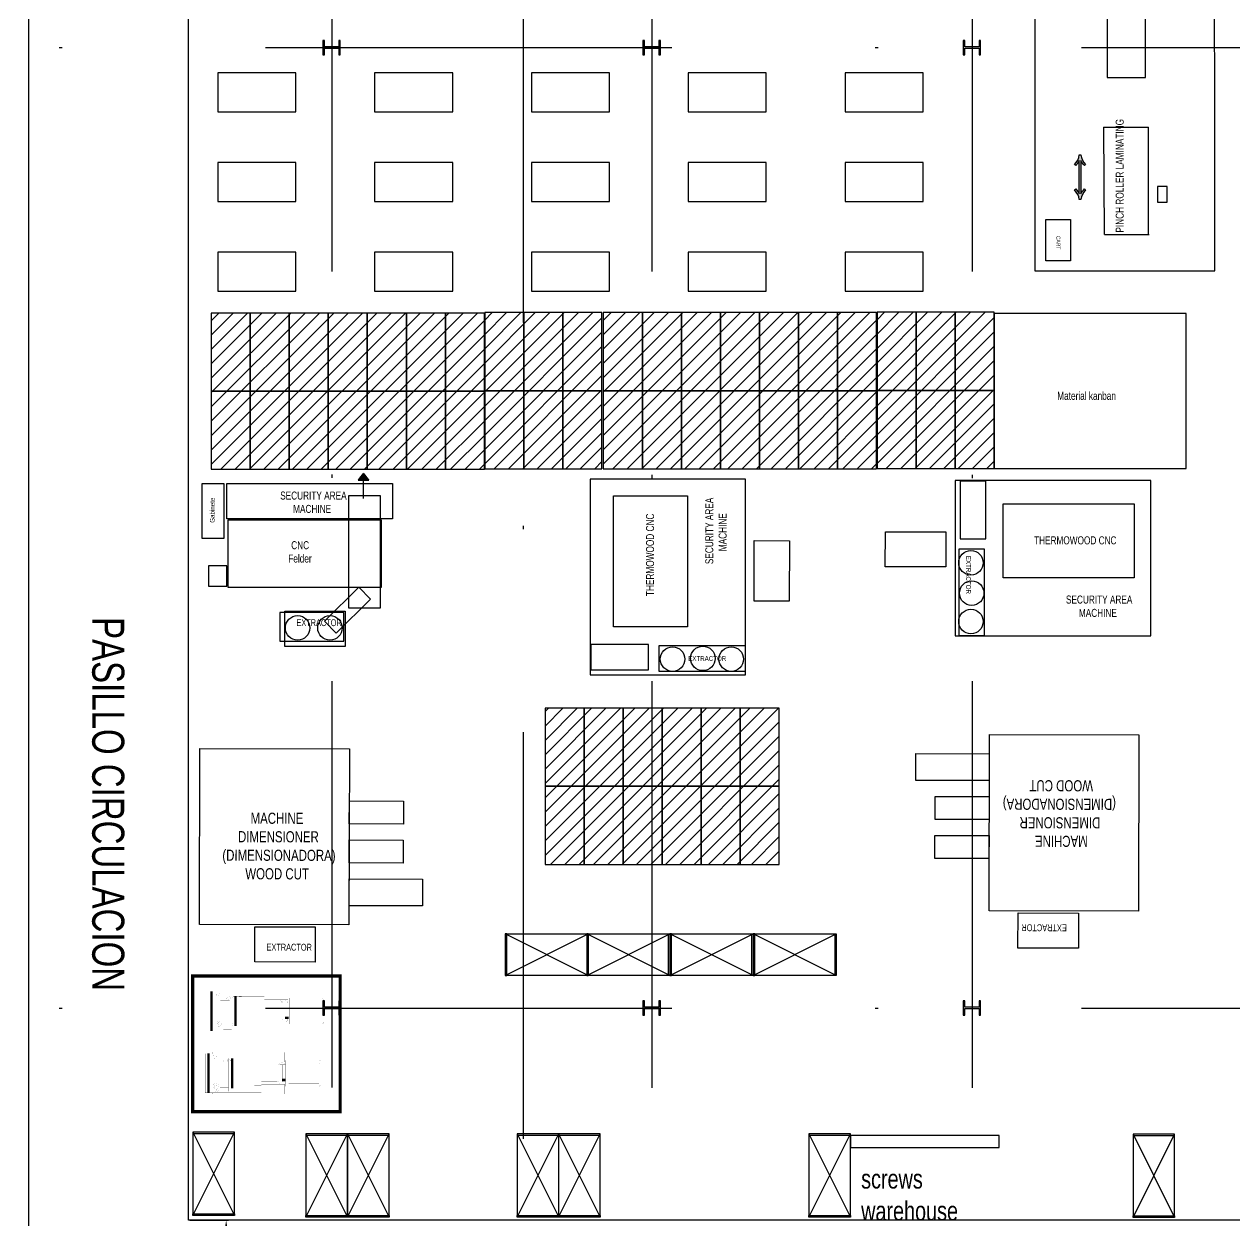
# Model space of a CAD drawing. Header units: millimetres. Extents: x -3 to 3438, y -2371 to 140.
# Drawn here: x 1150.09 to 1187.92, y 56.76 to 94.15 of the extents above; entities that cross this region are included whole.
import ezdxf

# ---------------------------------------------------------------- set-up
doc = ezdxf.new("R2010")
doc.units = ezdxf.units.MM
doc.linetypes.add('DASHDOT', pattern=[25.4, 12.7, -6.35, 0, -6.35])
doc.layers.get('0').update_dxf_attribs({"color": 3})
for name, color, linetype in [('1- 2', 223, 'Continuous'), ('ejes', 140, 'DASHDOT'), ('LINEA LIMITE DE ZONIFICACION', 2, 'Continuous')]:
    doc.layers.add(name, color=color, linetype=linetype)
doc.styles.add('TEXTO GENERAL', font='swissc.ttf', dxfattribs={"width": 0.9, "height": 1})
doc.styles.add('TEXTOS', font='romans.shx')
doc.dimstyles.new('DIM-75P', dxfattribs={"dimtxt": 0.3, "dimasz": 0.3, "dimexe": 0.0675, "dimexo": 0.0468, "dimgap": 0.0375, "dimtad": 0, "dimtih": 1, "dimtoh": 1, "dimzin": 0, "dimdsep": 46, "dimtxsty": 'TEXTOS', "dimcen": 0.3, "dimclrd": 1, "dimclre": 1, "dimclrt": 2, "dimadec": 0, "dimazin": 0, "dimtfac": 1, "dimtmove": 1, "dimatfit": 3, "dimldrblk": 'flecha', "dimfxl": 0.045, "dimtolj": 1, "dimtzin": 0, "dimlwd": -1, "dimlwe": -1, "dimarcsym": 0})

# ---------------------------------------------------------------- blocks, each defined once
blk = doc.blocks.new('planta conjunto')
at = {"layer": '1- 2', "lineweight": 25}
for points in [[(70.782, 55.02), (70.332, 55.02), (70.332, 55.217), (70.284, 55.217), (70.284, 54.767), (70.332, 54.767), (70.332, 54.972), (70.782, 54.972), (70.782, 54.767), (70.822, 54.767), (70.822, 55.217), (70.782, 55.217), (70.782, 55.02)], [(70.782, 55.02), (70.332, 55.02), (70.332, 55.217), (70.284, 55.217), (70.284, 54.767), (70.332, 54.767), (70.332, 54.972), (70.782, 54.972), (70.782, 54.767), (70.822, 54.767), (70.822, 55.217), (70.782, 55.217), (70.782, 55.02)], [(80.782, 55.02), (80.332, 55.02), (80.332, 55.217), (80.284, 55.217), (80.284, 54.767), (80.332, 54.767), (80.332, 54.972), (80.782, 54.972), (80.782, 54.767), (80.829, 54.767), (80.829, 55.217), (80.782, 55.217), (80.782, 55.02)], [(80.782, 55.02), (80.332, 55.02), (80.332, 55.217), (80.284, 55.217), (80.284, 54.767), (80.332, 54.767), (80.332, 54.972), (80.782, 54.972), (80.782, 54.767), (80.829, 54.767), (80.829, 55.217), (80.782, 55.217), (80.782, 55.02)], [(90.79, 55.02), (90.34, 55.02), (90.34, 55.217), (90.292, 55.217), (90.292, 54.767), (90.34, 54.767), (90.34, 54.972), (90.79, 54.972), (90.79, 54.767), (90.837, 54.767), (90.837, 55.217), (90.79, 55.217), (90.79, 55.02)], [(90.79, 55.02), (90.34, 55.02), (90.34, 55.217), (90.292, 55.217), (90.292, 54.767), (90.34, 54.767), (90.34, 54.972), (90.79, 54.972), (90.79, 54.767), (90.837, 54.767), (90.837, 55.217), (90.79, 55.217), (90.79, 55.02)], [(70.782, 25.012), (70.332, 25.012), (70.332, 25.209), (70.284, 25.209), (70.284, 24.759), (70.332, 24.759), (70.332, 24.964), (70.782, 24.964), (70.782, 24.759), (70.822, 24.759), (70.822, 25.209), (70.782, 25.209), (70.782, 25.012)], [(70.782, 25.012), (70.332, 25.012), (70.332, 25.209), (70.284, 25.209), (70.284, 24.759), (70.332, 24.759), (70.332, 24.964), (70.782, 24.964), (70.782, 24.759), (70.822, 24.759), (70.822, 25.209), (70.782, 25.209), (70.782, 25.012)], [(80.782, 25.012), (80.332, 25.012), (80.332, 25.209), (80.284, 25.209), (80.284, 24.759), (80.332, 24.759), (80.332, 24.964), (80.782, 24.964), (80.782, 24.759), (80.829, 24.759), (80.829, 25.209), (80.782, 25.209), (80.782, 25.012)], [(80.782, 25.012), (80.332, 25.012), (80.332, 25.209), (80.284, 25.209), (80.284, 24.759), (80.332, 24.759), (80.332, 24.964), (80.782, 24.964), (80.782, 24.759), (80.829, 24.759), (80.829, 25.209), (80.782, 25.209), (80.782, 25.012)], [(90.79, 25.012), (90.34, 25.012), (90.34, 25.209), (90.292, 25.209), (90.292, 24.759), (90.34, 24.759), (90.34, 24.964), (90.79, 24.964), (90.79, 24.759), (90.837, 24.759), (90.837, 25.209), (90.79, 25.209), (90.79, 25.012)], [(90.79, 25.012), (90.34, 25.012), (90.34, 25.209), (90.292, 25.209), (90.292, 24.759), (90.34, 24.759), (90.34, 24.964), (90.79, 24.964), (90.79, 24.759), (90.837, 24.759), (90.837, 25.209), (90.79, 25.209), (90.79, 25.012)]]:
    blk.add_lwpolyline(points, dxfattribs=at)
at = {"layer": 'ejes'}
for p, q in [((70.562, 86.2), (70.562, 0.474)), ((80.562, 86.192), (80.562, 0.474)), ((90.57, 86.192), (90.57, 0.474)), ((76.545, 84.599), (76.545, -1.127)), ((-8.01, 54.992), (162.449, 54.992)), ((-8.01, 24.984), (162.449, 24.984))]:
    blk.add_line(p, q, dxfattribs=at)
blk = doc.blocks.new('*D191')
at = {"layer": 'Defpoints', "color": 0, "ltscale": 0.01, "transparency": 16777216}
for p in [(1155.223, 56.779), (1156.404, 56.779), (1155.223, 53.779)]:
    blk.add_point(p, dxfattribs=at)
at = {"layer": 'LINEA LIMITE DE ZONIFICACION', "color": 1, "ltscale": 0.01, "transparency": 16777216}
for p, q in [((1155.27, 56.779), (1156.471, 56.779)), ((1156.404, 56.479), (1156.404, 55.466)), ((1156.404, 54.079), (1156.404, 55.091)), ((1155.27, 53.779), (1156.471, 53.779))]:
    blk.add_line(p, q, dxfattribs=at)
for points in [[(1156.354, 56.479), (1156.454, 56.479), (1156.404, 56.779)], [(1156.354, 54.079), (1156.454, 54.079), (1156.404, 53.779)]]:
    blk.add_solid(points, dxfattribs=at)
at = {"layer": 'LINEA LIMITE DE ZONIFICACION', "color": 2, "ltscale": 0.01, "transparency": 16777216, "insert": (1156.404, 55.279), "char_height": 0.3, "attachment_point": 5, "style": 'TEXTOS'}
blk.add_mtext('\\A1;3.00', dxfattribs=at)
blk = doc.blocks.new('flecha')
at = {"ltscale": 6}
for points in [[(-0.02, 0.03), (-0.11, 0.13), (-0.12, 0.05), (-0.12, 0.21)], [(-0.02, -0.03), (-0.11, -0.13), (-0.12, -0.05), (-0.12, -0.21)]]:
    blk.add_hatch(color=256, dxfattribs=at).paths.add_polyline_path(points)
for p, q in [((0.01, -0.02), (-0.14, 0.24)), ((0.01, 0.02), (-0.14, -0.24)), ((-0.13, 0.24), (-0.13, 0.03)), ((-0.13, 0.03), (-0.1, 0.12)), ((0, 0), (-0.1, 0.12)), ((0, 0), (-0.1, -0.12)), ((-0.13, -0.02), (-0.13, -0.24)), ((-0.13, -0.02), (-0.1, -0.12))]:
    blk.add_line(p, q, dxfattribs=at)
for points in [[(-0.02, 0.03), (-0.11, 0.13), (-0.12, 0.05), (-0.12, 0.21)], [(-0.02, -0.03), (-0.11, -0.13), (-0.12, -0.05), (-0.12, -0.21)]]:
    blk.add_lwpolyline(points, close=True, dxfattribs=at)
blk = doc.blocks.new('ARRAY BASE$0$Rack madera')
for p, q in [((0.002, 0.002), (0.002, 1.302)), ((0.002, 1.302), (0.052, 1.302)), ((2.602, 1.302), (0.002, 0.002)), ((0.002, 1.302), (2.602, 0.002)), ((2.552, 1.302), (0.052, 1.302)), ((0.052, 1.302), (0.052, 0.002)), ((2.552, 0.002), (2.552, 1.302)), ((2.602, 1.302), (2.552, 1.302)), ((2.602, 0.002), (2.602, 1.302)), ((0.052, 0.002), (0.002, 0.002)), ((0.052, 0.002), (2.552, 0.002)), ((2.552, 0.002), (2.602, 0.002))]:
    blk.add_line(p, q)
blk = doc.blocks.new('ARRAY BASE$0$MONTACARGA 1')
at = {"lineweight": 100, "const_width": 0.00187}
for points in [[(9782.598, 92.797), (9782.598, 92.835), (9780.327, 92.835), (9780.327, 92.535), (9781.063, 92.535)], [(9780.28, 92.589), (9780.28, 91.777)], [(9780.564, 92.452), (9781.063, 92.452)], [(9781.033, 92.449), (9781.033, 91.917)], [(9782.714, 92.486), (9782.091, 92.486), (9782.091, 91.88), (9782.714, 91.88)], [(9780.411, 91.97), (9780.308, 91.97)], [(9782.598, 91.57), (9782.598, 91.532), (9780.327, 91.532), (9780.327, 91.832), (9781.063, 91.832)], [(9780.564, 91.916), (9781.063, 91.916)], [(9782.149, 91.842), (9782.437, 91.842), (9782.437, 91.721), (9782.149, 91.721)]]:
    blk.add_lwpolyline(points, dxfattribs=at)
for points in [[(9782.817, 91.57), (9782.817, 92.796), (9781.064, 92.796), (9781.064, 91.57)], [(9781.777, 92.648), (9781.856, 92.648), (9781.856, 92.797), (9781.777, 92.797)], [(9782.087, 92.749), (9782.351, 92.749), (9782.351, 92.619), (9782.087, 92.619)], [(9782.422, 92.747), (9782.401, 92.705), (9782.354, 92.705), (9782.354, 92.652), (9782.437, 92.652), (9782.486, 92.747)], [(9782.088, 92.646), (9781.302, 92.646), (9781.302, 91.719), (9782.088, 91.719)], [(9781.777, 91.569), (9781.856, 91.569), (9781.856, 91.718), (9781.777, 91.718)]]:
    blk.add_lwpolyline(points, close=True, dxfattribs=at)
at = {"lineweight": 100}
for points in [[(9782.714, 92.796), (9782.714, 91.57)], [(9780.411, 92.396), (9780.308, 92.396)], [(9781.969, 91.719), (9781.969, 92.646)]]:
    blk.add_lwpolyline(points, dxfattribs=at)
for points in [[(9780.205, 92.589, 0.00187, 0.00187, 0), (9780.205, 91.777, 0.00187, 0.00187, 0), (9780.306, 91.777, 0.00187, 0.00187, 0), (9780.306, 92.589, 0.00187, 0.00187, 0), (9779.265, 92.589, 0.00187, 0.00187, 0.414), (9779.217, 92.542, 0.00187, 0.00187, 0.414), (9779.265, 92.494, 0.00187, 0.00187, 0), (9780.205, 92.494, 0, 0, 0)], [(9780.411, 92.445, 0.00187, 0.00187, 0), (9780.308, 92.445, 0.00187, 0.00187, 0), (9780.308, 92.347, 0.00187, 0.00187, 0), (9780.411, 92.347, 0, 0, 0)], [(9780.411, 91.921, 0.00187, 0.00187, 0), (9780.411, 92.445, 0.00187, 0.00187, 0), (9780.492, 92.445, 0.00187, 0.00187, 0), (9780.492, 91.921, 0.00187, 0.00187, 0), (9780.308, 91.921, 0.00187, 0.00187, 0), (9780.308, 92.018, 0.00187, 0.00187, 0), (9780.411, 92.018, 0, 0, 0)], [(9781.277, 92.577, 0.00187, 0.00187, 0), (9781.063, 92.577, 0.00187, 0.00187, 0), (9781.063, 92.627, 0.00187, 0.00187, 0), (9781.277, 92.627, 0, 0, 0), (9781.277, 91.738, 0, 0, 0)], [(9781.277, 91.788, 0.00187, 0.00187, 0), (9781.063, 91.788, 0.00187, 0.00187, 0), (9781.063, 91.738, 0.00187, 0.00187, 0), (9781.953, 91.738, 0.00187, 0.00187, 0), (9781.953, 92.627, 0.00187, 0.00187, 0), (9781.277, 92.627, 0, 0, 0)]]:
    blk.add_lwpolyline(points, format="xyseb", dxfattribs=at)
at = {"lineweight": 100, "const_width": 0.00187}
for points in [[(9780.331, 91.922), (9780.335, 91.879, 0.134), (9780.447, 91.832), (9780.54, 91.836, 0.259), (9780.564, 91.869), (9780.564, 92.502, 0.388), (9780.527, 92.535, 0.001), (9780.447, 92.535, 0.071), (9780.415, 92.531, 0.105), (9780.331, 92.485), (9780.331, 92.445)], [(9781.968, 92.626), (9782.042, 92.626, -0.413), (9782.065, 92.599, -0.362), (9782.042, 92.58), (9781.968, 92.58)], [(9780.203, 91.871), (9779.262, 91.871, 0.414214), (9779.215, 91.824, 0.414), (9779.262, 91.777), (9780.203, 91.777)], [(9781.968, 91.785), (9782.042, 91.785, -0.412), (9782.065, 91.757, -0.362), (9782.042, 91.738), (9781.968, 91.738)], [(9782.145, 91.838, 0.256), (9782.114, 91.777, 0.256), (9782.149, 91.723)], [(9782.222, 91.728, 0.233), (9782.248, 91.785, 0.238), (9782.218, 91.837)]]:
    blk.add_lwpolyline(points, format="xyb", dxfattribs=at)
for points in [[(9780.511, 92.452, 0.413), (9780.533, 92.474, 0.415), (9780.511, 92.495, 0.414), (9780.489, 92.474, 0.414)], [(9782.512, 92.491, 0.325), (9782.57, 92.571, 0.414), (9782.486, 92.655, 0.414), (9782.402, 92.571, 0.414)], [(9782.502, 92.541, 0.275), (9782.52, 92.575, 0.381), (9782.482, 92.605, 0.381), (9782.452, 92.567, 0.381)], [(9780.489, 91.894, 0.414), (9780.511, 91.872, 0.414), (9780.533, 91.894, 0.414), (9780.511, 91.915, 0.414)], [(9782.181, 91.73, 0.414), (9782.233, 91.781, 0.414), (9782.181, 91.833, 0.414), (9782.13, 91.781, 0.414)], [(9782.523, 91.614, 0.414), (9782.573, 91.663, 0.414), (9782.523, 91.713, 0.414), (9782.473, 91.663, 0.414)]]:
    blk.add_lwpolyline(points, format="xyb", close=True, dxfattribs=at)
blk = doc.blocks.new('ARRAY BASE$0$SLIDING DOOR ARROW')
h = blk.add_hatch(color=7)
h.dxf.hatch_style = 1
h.paths.add_polyline_path([(-6.8, 15.6), (-5.3, 14.3, 0.049205), (-1, 20.4), (-1, -20.4, 0.049205), (-5.3, -14.3), (-6.8, -15.6, -0.166738), (-1, -27.6), (1, -27.6, -0.166738), (6.8, -15.6), (5.3, -14.3, 0.049205), (1, -20.4), (1, 20.4, 0.049205), (5.3, 14.3), (6.8, 15.6, -0.166738), (1, 27.6), (-1, 27.6, -0.166738)])
at = {"color": 7}
blk.add_lwpolyline([(-1, 27.6), (1, 27.6, 0.166738), (6.8, 15.6), (5.3, 14.3, -0.049205), (1, 20.4), (1, -20.4, -0.049205), (5.3, -14.3), (6.8, -15.6, 0.166738), (1, -27.6), (-1, -27.6, 0.166738), (-6.8, -15.6), (-5.3, -14.3, -0.049205), (-1, -20.4), (-1, 20.4, -0.049205), (-5.3, 14.3), (-6.8, 15.6, 0.166738)], format="xyb", close=True, dxfattribs=at)

msp = doc.modelspace()

# ---------------------------------------------------------------- hatches: boundary and pattern name
h = msp.add_hatch()
h.set_pattern_fill('ANSI31', color=256, scale=0.1)
h.set_pattern_definition([(45, (773.1328, 47.8268), (-0.2245064, 0.2245064), [])])
h.paths.add_polyline_path([(1168.145, 82.699), (1166.925, 82.699), (1166.925, 80.259), (1168.145, 80.259)])
h.paths.add_polyline_path([(1166.925, 82.699), (1165.705, 82.699), (1165.705, 80.259), (1166.925, 80.259)])
h.paths.add_polyline_path([(1165.705, 82.699), (1164.485, 82.699), (1164.485, 80.259), (1165.705, 80.259)])
h.paths.add_polyline_path([(1164.473, 82.688), (1163.253, 82.688), (1163.253, 80.248), (1164.473, 80.248)])
h.paths.add_polyline_path([(1163.253, 82.688), (1162.033, 82.688), (1162.033, 80.248), (1163.253, 80.248)])
h.paths.add_polyline_path([(1160.813, 82.688), (1159.593, 82.688), (1159.593, 80.248), (1160.813, 80.248)])
h.paths.add_polyline_path([(1162.033, 82.688), (1160.813, 82.688), (1160.813, 80.248), (1162.033, 80.248)])
h.paths.add_polyline_path([(1158.373, 82.688), (1157.153, 82.688), (1157.153, 80.248), (1158.373, 80.248)])
h.paths.add_polyline_path([(1159.593, 82.688), (1158.373, 82.688), (1158.373, 80.248), (1159.593, 80.248)])
h.paths.add_polyline_path([(1157.153, 82.688), (1155.933, 82.688), (1155.933, 80.248), (1157.153, 80.248)])
h.paths.add_polyline_path([(1158.373, 85.128), (1157.153, 85.128), (1157.153, 82.688), (1158.373, 82.688)])
h.paths.add_polyline_path([(1157.153, 85.128), (1155.933, 85.128), (1155.933, 82.688), (1157.153, 82.688)])
h.paths.add_polyline_path([(1159.593, 85.128), (1158.373, 85.128), (1158.373, 82.688), (1159.593, 82.688)])
h.paths.add_polyline_path([(1160.813, 85.128), (1159.593, 85.128), (1159.593, 82.688), (1160.813, 82.688)])
h.paths.add_polyline_path([(1162.033, 85.128), (1160.813, 85.128), (1160.813, 82.688), (1162.033, 82.688)])
h.paths.add_polyline_path([(1163.253, 85.128), (1162.033, 85.128), (1162.033, 82.688), (1163.253, 82.688)])
h.paths.add_polyline_path([(1164.473, 85.128), (1163.253, 85.128), (1163.253, 82.688), (1164.473, 82.688)])
h.paths.add_polyline_path([(1165.705, 85.139), (1164.485, 85.139), (1164.485, 82.699), (1165.705, 82.699)])
h.paths.add_polyline_path([(1168.145, 85.139), (1166.925, 85.139), (1166.925, 82.699), (1168.145, 82.699)])
h.paths.add_polyline_path([(1166.925, 85.139), (1165.705, 85.139), (1165.705, 82.699), (1166.925, 82.699)])
h = msp.add_hatch()
h.set_pattern_fill('ANSI31', color=256, scale=0.1)
h.set_pattern_definition([(45, (785.38822, 47.8378), (-0.2245064, 0.2245064), [])])
h.paths.add_polyline_path([(1180.4, 82.71), (1179.18, 82.71), (1179.18, 80.27), (1180.4, 80.27)])
h.paths.add_polyline_path([(1179.18, 82.71), (1177.96, 82.71), (1177.96, 80.27), (1179.18, 80.27)])
h.paths.add_polyline_path([(1177.96, 82.71), (1176.74, 82.71), (1176.74, 80.27), (1177.96, 80.27)])
h.paths.add_polyline_path([(1176.728, 82.699), (1175.508, 82.699), (1175.508, 80.259), (1176.728, 80.259)])
h.paths.add_polyline_path([(1175.508, 82.699), (1174.288, 82.699), (1174.288, 80.259), (1175.508, 80.259)])
h.paths.add_polyline_path([(1173.068, 82.699), (1171.848, 82.699), (1171.848, 80.259), (1173.068, 80.259)])
h.paths.add_polyline_path([(1174.288, 82.699), (1173.068, 82.699), (1173.068, 80.259), (1174.288, 80.259)])
h.paths.add_polyline_path([(1170.628, 82.699), (1169.408, 82.699), (1169.408, 80.259), (1170.628, 80.259)])
h.paths.add_polyline_path([(1171.848, 82.699), (1170.628, 82.699), (1170.628, 80.259), (1171.848, 80.259)])
h.paths.add_polyline_path([(1169.408, 82.699), (1168.188, 82.699), (1168.188, 80.259), (1169.408, 80.259)])
h.paths.add_polyline_path([(1170.628, 85.139), (1169.408, 85.139), (1169.408, 82.699), (1170.628, 82.699)])
h.paths.add_polyline_path([(1169.408, 85.139), (1168.188, 85.139), (1168.188, 82.699), (1169.408, 82.699)])
h.paths.add_polyline_path([(1171.848, 85.139), (1170.628, 85.139), (1170.628, 82.699), (1171.848, 82.699)])
h.paths.add_polyline_path([(1173.068, 85.139), (1171.848, 85.139), (1171.848, 82.699), (1173.068, 82.699)])
h.paths.add_polyline_path([(1174.288, 85.139), (1173.068, 85.139), (1173.068, 82.699), (1174.288, 82.699)])
h.paths.add_polyline_path([(1175.508, 85.139), (1174.288, 85.139), (1174.288, 82.699), (1175.508, 82.699)])
h.paths.add_polyline_path([(1176.728, 85.139), (1175.508, 85.139), (1175.508, 82.699), (1176.728, 82.699)])
h.paths.add_polyline_path([(1177.96, 85.15), (1176.74, 85.15), (1176.74, 82.71), (1177.96, 82.71)])
h.paths.add_polyline_path([(1180.4, 85.15), (1179.18, 85.15), (1179.18, 82.71), (1180.4, 82.71)])
h.paths.add_polyline_path([(1179.18, 85.15), (1177.96, 85.15), (1177.96, 82.71), (1179.18, 82.71)])
h = msp.add_hatch(color=256)
h.dxf.hatch_style = 1
h.paths.add_polyline_path([(1160.509, 79.919), (1160.681, 79.919), (1160.681, 80.139)])
h.paths.add_polyline_path([(1160.681, 80.139), (1160.681, 79.919), (1160.853, 79.919)])
h = msp.add_hatch()
h.set_pattern_fill('ANSI31', color=256, scale=0.1)
h.set_pattern_definition([(45, (753.78273, 35.46378), (-0.2245064, 0.2245064), [])])
h.paths.add_polyline_path([(1172.466, 72.781), (1171.246, 72.781), (1171.246, 70.341), (1172.466, 70.341)])
h.paths.add_polyline_path([(1167.586, 72.781), (1166.366, 72.781), (1166.366, 70.341), (1167.586, 70.341)])
h.paths.add_polyline_path([(1168.806, 72.781), (1167.586, 72.781), (1167.586, 70.341), (1168.806, 70.341)])
h.paths.add_polyline_path([(1168.806, 70.341), (1167.586, 70.341), (1167.586, 67.901), (1168.806, 67.901)])
h.paths.add_polyline_path([(1167.586, 70.341), (1166.366, 70.341), (1166.366, 67.901), (1167.586, 67.901)])
h.paths.add_polyline_path([(1171.246, 70.341), (1170.026, 70.341), (1170.026, 67.901), (1171.246, 67.901)])
h.paths.add_polyline_path([(1170.026, 70.341), (1168.806, 70.341), (1168.806, 67.901), (1170.026, 67.901)])
h.paths.add_polyline_path([(1170.026, 72.781), (1168.806, 72.781), (1168.806, 70.341), (1170.026, 70.341)])
h.paths.add_polyline_path([(1171.246, 72.781), (1170.026, 72.781), (1170.026, 70.341), (1171.246, 70.341)])
h.paths.add_polyline_path([(1172.466, 70.341), (1171.246, 70.341), (1171.246, 67.901), (1172.466, 67.901)])
h.paths.add_polyline_path([(1173.686, 70.341), (1172.466, 70.341), (1172.466, 67.901), (1173.686, 67.901)])
h.paths.add_polyline_path([(1173.686, 72.781), (1172.466, 72.781), (1172.466, 70.341), (1173.686, 70.341)])

# ---------------------------------------------------------------- linework, layer by layer
for p, q in [((1155.223, 56.779), (1155.223, 111.785)), ((1183.821, 90.934), (1183.833, 87.583)), ((1183.821, 90.934), (1185.227, 90.934)), ((1185.227, 87.583), (1185.227, 90.934)), ((1183.847, 87.583), (1185.241, 87.583)), ((1188.675, 56.779), (1155.223, 56.779))]:
    msp.add_line(p, q)
for points in [[(1155.223, 118.429), (1155.223, 118.429), (1150.223, 118.429), (1150.223, 38.429)], [(1155.223, 56.779), (1155.223, 111.785)], [(1181.682, 86.442), (1187.295, 86.442), (1187.284, 100.123), (1181.67, 100.135), (1181.67, 86.43)]]:
    msp.add_lwpolyline(points)
for points in [[(1150.223, 38.429), (1210.223, 38.429), (1210.223, 118.429), (1150.223, 118.429)], [(1185.127, 92.487), (1185.127, 99.537), (1183.927, 99.537), (1183.927, 92.487)], [(1158.581, 91.414), (1158.581, 92.634), (1156.141, 92.634), (1156.141, 91.414)], [(1163.481, 91.414), (1163.481, 92.634), (1161.041, 92.634), (1161.041, 91.414)], [(1168.381, 91.414), (1168.381, 92.634), (1165.941, 92.634), (1165.941, 91.414)], [(1173.281, 91.414), (1173.281, 92.634), (1170.841, 92.634), (1170.841, 91.414)], [(1178.181, 91.414), (1178.181, 92.634), (1175.741, 92.634), (1175.741, 91.414)], [(1158.581, 88.614), (1158.581, 89.834), (1156.141, 89.834), (1156.141, 88.614)], [(1163.481, 88.614), (1163.481, 89.834), (1161.041, 89.834), (1161.041, 88.614)], [(1168.381, 88.614), (1168.381, 89.834), (1165.941, 89.834), (1165.941, 88.614)], [(1173.281, 88.614), (1173.281, 89.834), (1170.841, 89.834), (1170.841, 88.614)], [(1178.181, 88.614), (1178.181, 89.834), (1175.741, 89.834), (1175.741, 88.614)], [(1185.805, 88.59), (1185.805, 89.085), (1185.505, 89.085), (1185.505, 88.59)], [(1182.785, 86.759), (1182.015, 86.759), (1182.015, 88.052), (1182.785, 88.052)], [(1158.581, 85.814), (1158.581, 87.034), (1156.141, 87.034), (1156.141, 85.814)], [(1163.481, 85.814), (1163.481, 87.034), (1161.041, 87.034), (1161.041, 85.814)], [(1168.381, 85.814), (1168.381, 87.034), (1165.941, 87.034), (1165.941, 85.814)], [(1173.281, 85.814), (1173.281, 87.034), (1170.841, 87.034), (1170.841, 85.814)], [(1178.181, 85.814), (1178.181, 87.034), (1175.741, 87.034), (1175.741, 85.814)], [(1157.153, 85.128), (1155.933, 85.128), (1155.933, 82.688), (1157.153, 82.688)], [(1158.373, 85.128), (1157.153, 85.128), (1157.153, 82.688), (1158.373, 82.688)], [(1159.593, 85.128), (1158.373, 85.128), (1158.373, 82.688), (1159.593, 82.688)], [(1160.813, 85.128), (1159.593, 85.128), (1159.593, 82.688), (1160.813, 82.688)], [(1162.033, 85.128), (1160.813, 85.128), (1160.813, 82.688), (1162.033, 82.688)], [(1163.253, 85.128), (1162.033, 85.128), (1162.033, 82.688), (1163.253, 82.688)], [(1164.473, 85.128), (1163.253, 85.128), (1163.253, 82.688), (1164.473, 82.688)], [(1165.705, 85.139), (1164.485, 85.139), (1164.485, 82.699), (1165.705, 82.699)], [(1166.925, 85.139), (1165.705, 85.139), (1165.705, 82.699), (1166.925, 82.699)], [(1168.145, 85.139), (1166.925, 85.139), (1166.925, 82.699), (1168.145, 82.699)], [(1169.408, 85.139), (1168.188, 85.139), (1168.188, 82.699), (1169.408, 82.699)], [(1170.628, 85.139), (1169.408, 85.139), (1169.408, 82.699), (1170.628, 82.699)], [(1171.848, 85.139), (1170.628, 85.139), (1170.628, 82.699), (1171.848, 82.699)], [(1173.068, 85.139), (1171.848, 85.139), (1171.848, 82.699), (1173.068, 82.699)], [(1174.288, 85.139), (1173.068, 85.139), (1173.068, 82.699), (1174.288, 82.699)], [(1175.508, 85.139), (1174.288, 85.139), (1174.288, 82.699), (1175.508, 82.699)], [(1176.728, 85.139), (1175.508, 85.139), (1175.508, 82.699), (1176.728, 82.699)], [(1177.96, 85.15), (1176.74, 85.15), (1176.74, 82.71), (1177.96, 82.71)], [(1179.18, 85.15), (1177.96, 85.15), (1177.96, 82.71), (1179.18, 82.71)], [(1180.4, 85.15), (1179.18, 85.15), (1179.18, 82.71), (1180.4, 82.71)], [(1180.4, 80.27), (1186.4, 80.27), (1186.4, 85.11), (1180.4, 85.11)], [(1157.153, 82.688), (1155.933, 82.688), (1155.933, 80.248), (1157.153, 80.248)], [(1158.373, 82.688), (1157.153, 82.688), (1157.153, 80.248), (1158.373, 80.248)], [(1159.593, 82.688), (1158.373, 82.688), (1158.373, 80.248), (1159.593, 80.248)], [(1160.813, 82.688), (1159.593, 82.688), (1159.593, 80.248), (1160.813, 80.248)], [(1162.033, 82.688), (1160.813, 82.688), (1160.813, 80.248), (1162.033, 80.248)], [(1163.253, 82.688), (1162.033, 82.688), (1162.033, 80.248), (1163.253, 80.248)], [(1164.473, 82.688), (1163.253, 82.688), (1163.253, 80.248), (1164.473, 80.248)], [(1165.705, 82.699), (1164.485, 82.699), (1164.485, 80.259), (1165.705, 80.259)], [(1166.925, 82.699), (1165.705, 82.699), (1165.705, 80.259), (1166.925, 80.259)], [(1168.145, 82.699), (1166.925, 82.699), (1166.925, 80.259), (1168.145, 80.259)], [(1169.408, 82.699), (1168.188, 82.699), (1168.188, 80.259), (1169.408, 80.259)], [(1170.628, 82.699), (1169.408, 82.699), (1169.408, 80.259), (1170.628, 80.259)], [(1171.848, 82.699), (1170.628, 82.699), (1170.628, 80.259), (1171.848, 80.259)], [(1173.068, 82.699), (1171.848, 82.699), (1171.848, 80.259), (1173.068, 80.259)], [(1174.288, 82.699), (1173.068, 82.699), (1173.068, 80.259), (1174.288, 80.259)], [(1175.508, 82.699), (1174.288, 82.699), (1174.288, 80.259), (1175.508, 80.259)], [(1176.728, 82.699), (1175.508, 82.699), (1175.508, 80.259), (1176.728, 80.259)], [(1177.96, 82.71), (1176.74, 82.71), (1176.74, 80.27), (1177.96, 80.27)], [(1179.18, 82.71), (1177.96, 82.71), (1177.96, 80.27), (1179.18, 80.27)], [(1180.4, 82.71), (1179.18, 82.71), (1179.18, 80.27), (1180.4, 80.27)], [(1167.775, 79.932), (1167.775, 73.825), (1172.629, 73.825), (1172.629, 79.932)], [(1185.294, 79.898), (1179.187, 79.898), (1179.187, 75.044), (1185.294, 75.044)], [(1179.338, 79.872), (1179.338, 78.072), (1180.138, 78.072), (1180.138, 79.872)], [(1156.34, 78.089), (1156.34, 79.789), (1155.64, 79.789), (1155.64, 78.089)], [(1156.419, 79.804), (1161.601, 79.804), (1161.601, 78.7), (1156.419, 78.7)], [(1160.229, 79.412), (1160.229, 75.912), (1161.229, 75.912), (1161.229, 79.412)], [(1170.816, 75.325), (1168.505, 75.325), (1168.505, 79.414), (1170.816, 79.414)], [(1180.687, 76.857), (1180.687, 79.168), (1184.776, 79.168), (1184.776, 76.857)], [(1161.256, 76.56), (1161.256, 78.66), (1156.456, 78.66), (1156.456, 76.56)], [(1172.901, 76.127), (1172.905, 78.017), (1174.004, 78.014), (1174, 76.124)], [(1177.001, 78.295), (1178.891, 78.291), (1178.889, 77.192), (1176.999, 77.196)], [(1179.295, 77.748), (1179.295, 75.048), (1180.095, 75.048), (1180.095, 77.748)], [(1156.422, 77.23), (1155.851, 77.23), (1155.851, 76.598), (1156.422, 76.598)], [(1160.917, 76.185), (1160.55, 76.558), (1159.473, 75.497), (1159.84, 75.125)], [(1160.084, 75.773), (1158.084, 75.773), (1158.084, 74.873), (1160.084, 74.873)], [(1160.122, 74.709), (1158.232, 74.713), (1158.234, 75.812), (1160.124, 75.808)], [(1167.801, 73.975), (1169.601, 73.975), (1169.601, 74.775), (1167.801, 74.775)], [(1169.926, 73.933), (1172.626, 73.933), (1172.626, 74.733), (1169.926, 74.733)], [(1167.586, 72.781), (1166.366, 72.781), (1166.366, 70.341), (1167.586, 70.341)], [(1168.806, 72.781), (1167.586, 72.781), (1167.586, 70.341), (1168.806, 70.341)], [(1170.026, 72.781), (1168.806, 72.781), (1168.806, 70.341), (1170.026, 70.341)], [(1171.246, 72.781), (1170.026, 72.781), (1170.026, 70.341), (1171.246, 70.341)], [(1172.466, 72.781), (1171.246, 72.781), (1171.246, 70.341), (1172.466, 70.341)], [(1173.686, 72.781), (1172.466, 72.781), (1172.466, 70.341), (1173.686, 70.341)], [(1184.914, 66.442), (1180.24, 66.452), (1180.251, 71.956), (1184.925, 71.946)], [(1155.578, 71.522), (1160.252, 71.512), (1160.24, 66.008), (1155.566, 66.018)], [(1180.244, 70.519), (1177.954, 70.524), (1177.956, 71.361), (1180.246, 71.356)], [(1167.586, 70.341), (1166.366, 70.341), (1166.366, 67.901), (1167.586, 67.901)], [(1168.806, 70.341), (1167.586, 70.341), (1167.586, 67.901), (1168.806, 67.901)], [(1170.026, 70.341), (1168.806, 70.341), (1168.806, 67.901), (1170.026, 67.901)], [(1171.246, 70.341), (1170.026, 70.341), (1170.026, 67.901), (1171.246, 67.901)], [(1172.466, 70.341), (1171.246, 70.341), (1171.246, 67.901), (1172.466, 67.901)], [(1173.686, 70.341), (1172.466, 70.341), (1172.466, 67.901), (1173.686, 67.901)], [(1180.241, 69.301), (1178.552, 69.304), (1178.554, 70.022), (1180.243, 70.019)], [(1160.253, 69.881), (1161.941, 69.877), (1161.94, 69.159), (1160.251, 69.163)], [(1160.25, 68.663), (1161.939, 68.659), (1161.938, 67.941), (1160.249, 67.945)], [(1180.239, 68.083), (1178.55, 68.086), (1178.551, 68.804), (1180.24, 68.801)], [(1160.248, 67.445), (1162.538, 67.44), (1162.536, 66.603), (1160.246, 66.608)], [(1181.147, 66.383), (1183.037, 66.379), (1183.034, 65.28), (1181.144, 65.284)], [(1159.187, 64.85), (1157.297, 64.853), (1157.299, 65.952), (1159.189, 65.949)], [(1180.559, 59.431), (1175.91, 59.431), (1175.91, 59.055), (1180.559, 59.055)]]:
    msp.add_lwpolyline(points, close=True)
for points, const_width in [([(1160.518, 79.9), (1160.862, 79.9)], 0.0499), ([(1160.69, 80.12), (1160.69, 79.326)], 0.0499), ([(1160.69, 79.326), (1160.69, 80.12)], 0.0499), ([(1160.862, 79.9), (1160.69, 80.12)], 0.0499), ([(1159.965, 60.173), (1155.359, 60.173), (1155.359, 64.412), (1159.965, 64.412), (1159.965, 60.173)], 0.1)]:
    msp.add_lwpolyline(points, dxfattribs=dict(const_width=const_width))
for centre in [(1179.675, 77.323), (1179.698, 76.375), (1158.635, 75.29), (1159.647, 75.289), (1179.675, 75.489), (1170.351, 74.313), (1171.298, 74.336), (1172.184, 74.313)]:
    msp.add_circle(centre, 0.383)

# ---------------------------------------------------------------- block references
msp.add_blockref('planta conjunto', (1089.141, 38.429))
at = {"xscale": 0.0254, "yscale": 0.0254, "zscale": 0.0254}
msp.add_blockref('ARRAY BASE$0$SLIDING DOOR ARROW', (1183.084, 89.371), dxfattribs=at)
at = {"xscale": -1, "rotation": 180}
for p in [(1165.116, 65.732), (1167.666, 65.732), (1170.266, 65.732), (1172.866, 65.732)]:
    msp.add_blockref('ARRAY BASE$0$Rack madera', p, dxfattribs=at)
for name, p, rotation in [('ARRAY BASE$0$MONTACARGA 1', (10938.662, 155.5), 180), ('ARRAY BASE$0$MONTACARGA 1', (10938.564, 153.558), 180), ('ARRAY BASE$0$Rack madera', (1156.661, 56.929), 90), ('ARRAY BASE$0$Rack madera', (1160.196, 56.879), 90), ('ARRAY BASE$0$Rack madera', (1161.496, 56.879), 90), ('ARRAY BASE$0$Rack madera', (1166.796, 56.879), 90), ('ARRAY BASE$0$Rack madera', (1168.09, 56.879), 90), ('ARRAY BASE$0$Rack madera', (1175.91, 56.879), 90), ('ARRAY BASE$0$Rack madera', (1186.042, 56.865), 90)]:
    msp.add_blockref(name, p, dxfattribs=dict(rotation=rotation))

# ---------------------------------------------------------------- texts
at = {"attachment_point": 1, "style": 'TEXTO GENERAL'}
for s, width, gutter_width, heights, insert, char_height, rotation in [('\\pi0.22467;PINCH ROLLER LAMINATING', 3.75246, 0, [1.898], (1184.198, 87.416), 0.25, 90), ('\\pi1.1314;CART', 2.56497, 5.958, [0], (1182.467, 88.667), 0.11917, 270), ('\\pi2.4017;Gabinete', 5.38097, 12.5, [0], (1155.895, 76.173), 0.15, 90), ('\\pi1.7453;SECURITY AREA\\P\\pi2.1495;MACHINE', 5.38097, 12.5, [0], (1171.374, 75.536), 0.25, 90), ('\\pi0.69425;THERMOWOOD CNC', 3.75246, 0, [1.898], (1169.523, 75.59), 0.25, 90), ('\\pi2.2669;EXTRACTOR', 5.38097, 12.5, [0], (1179.673, 79.807), 0.15, 270), ('\\pi1.7005;EXTRACTOR', 4.61083, 10.711, [0], (1156.898, 75.565), 0.21422, 359.8829), ('\\pi2.9838;MACHINE \\P\\pi2.5923;DIMENSIONER\\P\\pi2.1042;(DIMENSIONADORA)\\P\\pi2.822;WOOD CUT', 7.4695, 17.352, [0], (1186.308, 68.44), 0.34703, 179.8829), ('\\pi2.9838;MACHINE \\P\\pi2.5923;DIMENSIONER\\P\\pi2.1042;(DIMENSIONADORA)\\P\\pi2.822;WOOD CUT', 7.4695, 17.352, [0], (1154.183, 69.523), 0.34703, 359.8829), ('\\pi1.7005;EXTRACTOR', 4.61083, 10.711, [0], (1184.37, 65.808), 0.21422, 179.8829), ('\\pi1.7005;EXTRACTOR', 4.61083, 10.711, [0], (1155.964, 65.425), 0.21422, 359.8829)]:
    msp.add_mtext_dynamic_manual_height_columns(s, width=width, gutter_width=gutter_width, heights=heights, dxfattribs=dict(at, insert=insert, char_height=char_height, rotation=rotation))
for s, width, gutter_width, heights, insert, char_height in [('Material kanban', 3.75246, 0, [1.898], (1182.371, 82.665), 0.25), ('\\pi1.7453;SECURITY AREA\\P\\pi2.1495;MACHINE', 5.38097, 12.5, [0], (1156.346, 79.549), 0.25), ('\\pi2.4512;CNC\\P\\pi2.3593;Felder', 5.38097, 12.5, [0], (1155.985, 77.998), 0.25), ('\\pi0.69425;THERMOWOOD CNC', 3.75246, 0, [1.898], (1180.952, 78.15), 0.25), ('\\pi1.7453;SECURITY AREA\\P\\pi2.1495;MACHINE', 5.38097, 12.5, [0], (1180.898, 76.3), 0.25), ('\\pi2.2669;EXTRACTOR', 5.38097, 12.5, [0], (1168.572, 74.407), 0.15), ('screws warehouse', 0.6, 12.5, [4.341], (1176.245, 58.372), 0.6)]:
    msp.add_mtext_dynamic_manual_height_columns(s, width=width, gutter_width=gutter_width, heights=heights, dxfattribs=dict(at, insert=insert, char_height=char_height))
at = {"layer": 'LINEA LIMITE DE ZONIFICACION', "ltscale": 0.01, "style": 'TEXTO GENERAL', "width": 0.9}
msp.add_text('PASILLO CIRCULACION', height=1, rotation=270, dxfattribs=at).set_placement((1152.219, 75.627))

# ---------------------------------------------------------------- dimensions: what is measured, and where the dimension line sits
at = {"layer": 'LINEA LIMITE DE ZONIFICACION', "ltscale": 0.01}
dim = msp.add_linear_dim(base=(1156.404, 56.779), p1=(1155.223, 53.779), p2=(1155.223, 56.779), angle=90, dimstyle='DIM-75P', dxfattribs=at)
dim.commit()
dim.dimension.update_dxf_attribs({"geometry": '*D191', "text_midpoint": (1156.404, 55.279)})

doc.saveas('drawing.dxf')
